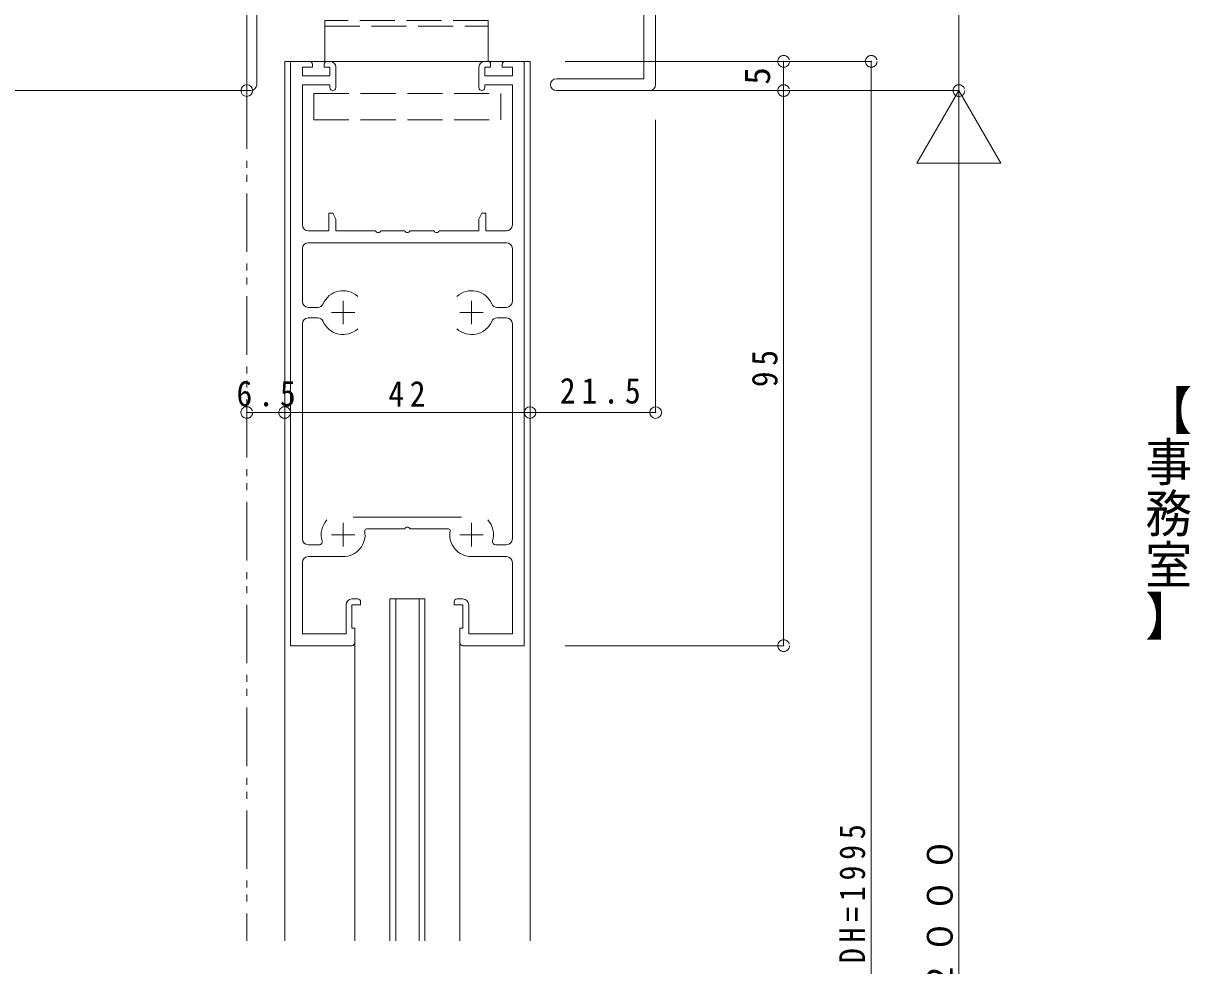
# Model space of a CAD drawing. Units: millimetres at full size, sheet at 1:2. Extents: x -822 to 1661, y -1160 to -613.
# Drawn here: x 1060.4 to 1260.3, y -939.2 to -778 of the extents above; entities that cross this region are included whole.
import ezdxf
from ezdxf.enums import TextEntityAlignment as Align

# ---------------------------------------------------------------- set-up
doc = ezdxf.new("R2010")
doc.units = ezdxf.units.MM
doc.header["$LTSCALE"] = 2
doc.header["$PDMODE"] = 32
doc.header["$PDSIZE"] = 2
for name, pattern in [('CHAIN1', [8, 5, -1, 1, -1]), ('DASHED3', [4, 3, -1]), ('DOUBLE_CHAIN1', [8.8, 5, -1, 0.6, -0.6, 0.6, -1])]:
    doc.linetypes.add(name, pattern=pattern)
for name, color, linetype, lineweight in [('2-2_22_配置点', 7, 'Continuous', 18), ('2-3_21_工事名称', 7, 'Continuous', 18), ('2-A_syouji', 7, 'Continuous', 18), ('2-F_zuwaku', 1, 'DASHED3', 9)]:
    doc.layers.add(name, color=color, linetype=linetype, lineweight=lineweight)
doc.styles.add('@ＭＳ ゴシック', font='')
doc.styles.add('ＭＳ ゴシック', font='')
doc.styles.get('@ＭＳ ゴシック').set_extended_font_data('@MS Gothic')
doc.styles.get('ＭＳ ゴシック').set_extended_font_data('MS Gothic')

msp = doc.modelspace()

# ---------------------------------------------------------------- linework, layer by layer
at = {"layer": '2-2_22_配置点', "color": 3, "lineweight": 9}
for p, q in [((1220.606, -789.457), (1220.606, -639.457)), ((1220.606, -789.457), (1166.135, -789.457)), ((1168.691, -844.551), (1168.691, -794.457)), ((1147.191, -844.551), (1105.191, -844.551)), ((1168.691, -844.551), (1147.191, -844.551))]:
    msp.add_line(p, q, dxfattribs=at)
at = {"layer": '2-2_22_配置点'}
for p, q in [((1106.191, -784.457), (1105.191, -784.457)), ((1106.191, -884.457), (1106.191, -784.457)), ((1106.191, -784.457), (1109.441, -784.457)), ((1109.941, -785.457), (1109.941, -784.957)), ((1111.941, -784.957), (1111.941, -785.457)), ((1112.441, -784.457), (1112.941, -784.457)), ((1139.941, -784.457), (1139.441, -784.457)), ((1140.441, -784.957), (1140.441, -785.457)), ((1142.441, -785.457), (1142.441, -784.957)), ((1146.191, -784.457), (1142.941, -784.457)), ((1147.191, -784.457), (1146.191, -784.457)), ((1146.191, -884.457), (1146.191, -784.457)), ((1109.941, -785.457), (1108.221, -785.457)), ((1108.221, -786.957), (1108.221, -785.457)), ((1108.221, -786.957), (1112.941, -786.957)), ((1112.941, -785.457), (1111.941, -785.457)), ((1112.941, -786.957), (1112.941, -785.457)), ((1113.941, -788.957), (1113.941, -785.457)), ((1138.441, -788.957), (1138.441, -785.457)), ((1144.161, -786.957), (1139.441, -786.957)), ((1142.441, -785.457), (1144.161, -785.457)), ((1144.161, -786.957), (1144.161, -785.457)), ((1108.221, -788.457), (1108.221, -812.457)), ((1108.221, -788.457), (1112.941, -788.457)), ((1112.941, -788.457), (1112.941, -788.957)), ((1139.441, -788.457), (1139.441, -788.957)), ((1144.161, -788.457), (1139.441, -788.457)), ((1144.161, -812.457), (1144.161, -788.457)), ((1112.741, -810.457), (1113.441, -810.457)), ((1112.741, -813.457), (1112.741, -810.457)), ((1113.441, -810.457), (1113.941, -811.457)), ((1113.941, -811.457), (1113.941, -813.457)), ((1112.741, -813.457), (1109.221, -813.457)), ((1120.733, -813.457), (1113.941, -813.457)), ((1125.733, -813.457), (1121.649, -813.457)), ((1126.649, -813.457), (1130.733, -813.457)), ((1131.649, -813.457), (1138.441, -813.457)), ((1139.641, -813.457), (1143.161, -813.457)), ((1108.221, -816.487), (1108.221, -825.557)), ((1143.161, -815.487), (1109.221, -815.487)), ((1144.161, -825.557), (1144.161, -816.487)), ((1109.221, -826.557), (1110.838, -826.557)), ((1143.161, -826.557), (1141.544, -826.557)), ((1109.221, -828.357), (1110.838, -828.357)), ((1143.161, -828.357), (1141.544, -828.357)), ((1108.221, -829.357), (1108.221, -866.177)), ((1144.161, -866.177), (1144.161, -829.357)), ((1116.923, -862.457), (1135.459, -862.457)), ((1125.733, -864.457), (1119.18, -864.457)), ((1126.649, -864.457), (1133.202, -864.457)), ((1111.12, -867.177), (1109.221, -867.177)), ((1141.262, -867.177), (1143.161, -867.177)), ((1109.221, -869.207), (1115.191, -869.207)), ((1143.161, -869.207), (1137.191, -869.207)), ((1108.221, -870.207), (1108.221, -882.427)), ((1144.161, -870.207), (1144.161, -882.427)), ((1117.691, -876.457), (1116.691, -876.457)), ((1118.191, -876.957), (1118.191, -877.457)), ((1134.191, -877.457), (1134.191, -876.957)), ((1134.691, -876.457), (1135.691, -876.457)), ((1115.691, -877.457), (1115.691, -882.427)), ((1116.691, -881.457), (1116.691, -877.457)), ((1116.691, -877.457), (1118.191, -877.457)), ((1135.691, -877.457), (1134.191, -877.457)), ((1135.691, -881.457), (1135.691, -877.457)), ((1136.691, -877.457), (1136.691, -882.427)), ((1115.691, -882.427), (1108.221, -882.427)), ((1117.191, -881.457), (1116.691, -881.457)), ((1117.191, -883.957), (1117.191, -881.457)), ((1135.191, -883.957), (1135.191, -881.457)), ((1135.191, -881.457), (1135.691, -881.457)), ((1136.691, -882.427), (1144.161, -882.427)), ((1106.191, -884.457), (1116.691, -884.457)), ((1146.191, -884.457), (1135.691, -884.457))]:
    msp.add_line(p, q, dxfattribs=at)
at = {"layer": '2-2_22_配置点', "color": 4, "lineweight": 5}
for p, q in [((1105.191, -784.457), (1105.191, -934.953)), ((1147.191, -784.457), (1147.191, -934.953)), ((1117.191, -883.957), (1117.191, -934.953)), ((1135.191, -883.957), (1135.191, -934.953))]:
    msp.add_line(p, q, dxfattribs=at)
at = {"layer": '2-2_22_配置点', "linetype": 'CHAIN1'}
for p, q in [((1115.191, -825.457), (1115.191, -829.457)), ((1137.191, -825.457), (1137.191, -829.457)), ((1117.191, -827.457), (1113.191, -827.457)), ((1139.191, -827.457), (1135.191, -827.457)), ((1115.191, -863.457), (1115.191, -867.457)), ((1137.191, -863.457), (1137.191, -867.457)), ((1117.191, -865.457), (1113.191, -865.457)), ((1139.191, -865.457), (1135.191, -865.457))]:
    msp.add_line(p, q, dxfattribs=at)
at = {"layer": '2-2_22_配置点', "color": 1, "lineweight": 9}
for p, q in [((1123.191, -934.953), (1123.191, -876.457)), ((1123.191, -876.457), (1129.191, -876.457)), ((1124.191, -876.457), (1124.191, -934.953)), ((1128.191, -934.953), (1128.191, -876.457)), ((1129.191, -876.457), (1129.191, -934.953))]:
    msp.add_line(p, q, dxfattribs=at)
at = {"layer": '2-2_22_配置点'}
for points in [[(1139.441, -786.957), (1139.441, -785.457), (1140.441, -785.457)], [(1139.641, -813.457), (1139.641, -810.457), (1138.941, -810.457), (1138.441, -811.457), (1138.441, -813.457)]]:
    msp.add_lwpolyline(points, dxfattribs=at)
for centre, radius, start, end in [((1109.441, -784.957), 0.5, 0, 90), ((1112.441, -784.957), 0.5, 90, 180), ((1112.941, -785.457), 1, 0, 90), ((1139.441, -785.457), 1, 90, 180), ((1139.941, -784.957), 0.5, 0, 90), ((1142.941, -784.957), 0.5, 90, 180), ((1113.441, -788.957), 0.5, 180, 0), ((1138.941, -788.957), 0.5, 180, 0), ((1109.221, -812.457), 1, 180, 270), ((1143.161, -812.457), 1, 270, 0), ((1121.191, -813.257), 0.5, 203.57818, 336.42182), ((1126.191, -813.257), 0.5, 203.57818, 336.42182), ((1131.191, -813.257), 0.5, 203.57818, 336.42182), ((1109.221, -816.487), 1, 90, 180), ((1143.161, -816.487), 1, 0, 90), ((1115.191, -827.457), 3.75, 47.71893, 156.42182), ((1137.191, -827.457), 3.75, 23.57818, 132.28107), ((1109.221, -825.557), 1, 180, 270), ((1110.838, -825.557), 1, 270, 336.42182), ((1141.544, -825.557), 1, 203.57818, 270), ((1143.161, -825.557), 1, 270, 0), ((1109.221, -829.357), 1, 90, 180), ((1110.838, -829.357), 1, 23.57818, 90), ((1115.191, -827.457), 3.75, 203.57818, 312.28107), ((1137.191, -827.457), 3.75, 227.71893, 336.42182), ((1141.544, -829.357), 1, 90, 156.42182), ((1143.161, -829.357), 1, 0, 90), ((1115.191, -865.457), 3.75, 137.71893, 196.68195), ((1137.191, -865.457), 3.75, 343.31805, 42.28107), ((1115.191, -865.457), 3.75, 270, 9.95296), ((1119.18, -864.757), 0.3, 90, 189.95296), ((1126.191, -864.657), 0.5, 23.57818, 156.42182), ((1133.202, -864.757), 0.3, 350.04704, 90), ((1137.191, -865.457), 3.75, 170.04704, 270), ((1109.221, -866.177), 1, 180, 270), ((1111.12, -866.677), 0.5, 270, 16.68195), ((1141.262, -866.677), 0.5, 163.31805, 270), ((1143.161, -866.177), 1, 270, 0), ((1109.221, -870.207), 1, 90, 180), ((1143.161, -870.207), 1, 0, 90), ((1116.691, -877.457), 1, 90, 180), ((1117.691, -876.957), 0.5, 0, 90), ((1134.691, -876.957), 0.5, 90, 180), ((1135.691, -877.457), 1, 0, 90), ((1116.691, -883.957), 0.5, 270, 0), ((1135.691, -883.957), 0.5, 180, 270)]:
    msp.add_arc(centre, radius, start, end, dxfattribs=at)
at = {"layer": '2-2_22_配置点', "color": 5}
for p in [(1147.191, -844.551), (1168.691, -844.551)]:
    msp.add_point(p, dxfattribs=at)
at = {"layer": '2-3_21_工事名称', "color": 2, "lineweight": 15}
for q in [(1098.691, -625.274), (948.691, -789.457)]:
    msp.add_line((1098.691, -789.457), q, dxfattribs=at)
at = {"layer": '2-A_syouji'}
for p, q in [((1098.691, -639.457), (1098.691, -789.457)), ((1168.691, -788.457), (1168.691, -640.457)), ((1098.691, -756.457), (1098.691, -789.457)), ((1100.391, -788.457), (1100.391, -769.916)), ((1166.691, -771.907), (1166.691, -787.457)), ((1151.691, -787.457), (1166.691, -787.457)), ((1098.691, -789.457), (1099.391, -789.457)), ((1151.691, -789.457), (1167.691, -789.457))]:
    msp.add_line(p, q, dxfattribs=at)
at = {"layer": '2-A_syouji', "color": 3, "linetype": 'DASHED3'}
for p, q in [((1112.041, -778.457), (1140.041, -778.457)), ((1110.191, -789.957), (1142.191, -789.957)), ((1110.191, -789.957), (1110.191, -794.457)), ((1142.191, -789.957), (1142.191, -794.457)), ((1110.191, -794.457), (1142.191, -794.457))]:
    msp.add_line(p, q, dxfattribs=at)
at = {"layer": '2-A_syouji', "lineweight": 15}
for q in [(1147.191, -784.457), (1146.891, -784.457)]:
    msp.add_line((1105.191, -784.457), q, dxfattribs=at)
at = {"layer": '2-A_syouji', "color": 3, "linetype": 'DASHED3'}
msp.add_lwpolyline([(1112.041, -777.457), (1112.041, -778.457), (1140.041, -778.457), (1140.041, -777.457)], close=True, dxfattribs=at)
msp.add_lwpolyline([(1140.041, -778.457), (1140.041, -784.457), (1112.041, -784.457), (1112.041, -778.457)], dxfattribs=at)
at = {"layer": '2-A_syouji'}
for centre, start, end in [((1099.391, -788.457), 270, 0), ((1151.691, -788.457), 90, 270), ((1167.691, -788.457), 270, 0)]:
    msp.add_arc(centre, 1, start, end, dxfattribs=at)
msp.add_point((1098.691, -789.457), dxfattribs=at)
at = {"layer": '2-F_zuwaku', "color": 3, "linetype": 'Continuous'}
for p, q in [((1205.606, -784.457), (1153.191, -784.457)), ((1190.606, -784.457), (1190.606, -789.457)), ((1205.606, -1069.088), (1205.606, -784.457)), ((1190.606, -789.457), (1190.606, -884.457)), ((1220.606, -789.457), (1213.417, -801.908)), ((1220.606, -789.457), (1220.606, -1079.089)), ((1220.606, -789.457), (1227.794, -801.908)), ((1213.417, -801.908), (1227.794, -801.908)), ((1105.191, -844.551), (1098.691, -844.551)), ((1190.606, -884.457), (1153.191, -884.457))]:
    msp.add_line(p, q, dxfattribs=at)
at = {"layer": '2-F_zuwaku', "color": 4, "linetype": 'DOUBLE_CHAIN1', "lineweight": 5}
msp.add_line((1098.691, -789.457), (1098.691, -934.953), dxfattribs=at)
at = {"layer": '2-F_zuwaku', "color": 5}
for p in [(1190.606, -784.457), (1205.606, -784.457), (1190.606, -789.457), (1220.606, -789.457), (1098.691, -844.551), (1105.191, -844.551), (1190.606, -884.457)]:
    msp.add_point(p, dxfattribs=at)

# ---------------------------------------------------------------- texts
at = {"layer": '2-2_22_配置点', "style": '@ＭＳ ゴシック', "width": 1.1}
msp.add_text('【事務室】', height=5.865, rotation=270, dxfattribs=at).set_placement((1251.718, -839.719), align=Align.BOTTOM_LEFT)
at = {"layer": '2-2_22_配置点', "char_height": 4.399, "attachment_point": 7, "style": 'ＭＳ ゴシック'}
for s, insert in [('\\T1.36;\\W0.9;42', (1122.941, -843.551)), ('\\T1.38;\\W0.9;21.5', (1152.29, -843.081))]:
    msp.add_mtext(s, dxfattribs=dict(at, insert=insert))
at = {"layer": '2-F_zuwaku', "color": 7, "style": 'ＭＳ ゴシック'}
msp.add_text('5', height=4.399, rotation=90, dxfattribs=at).set_placement((1189.606, -788.457), align=Align.BOTTOM_LEFT)
at = {"layer": '2-F_zuwaku', "color": 7, "char_height": 4.399, "attachment_point": 7, "rotation": 90, "style": 'ＭＳ ゴシック'}
for s, insert in [('\\T1.36;\\W0.9;95', (1189.606, -840.207)), ('\\T1.39;\\W0.85;DH=1995', (1204.606, -938.773)), ('\\T1.17;＝２０００', (1219.606, -951.273))]:
    msp.add_mtext(s, dxfattribs=dict(at, insert=insert))
at = {"layer": '2-F_zuwaku', "color": 7, "insert": (1096.941, -843.551), "char_height": 4.399, "attachment_point": 7, "style": 'ＭＳ ゴシック'}
msp.add_mtext('\\T1.38;\\W0.9;6.5', dxfattribs=at)

doc.saveas('drawing.dxf')
